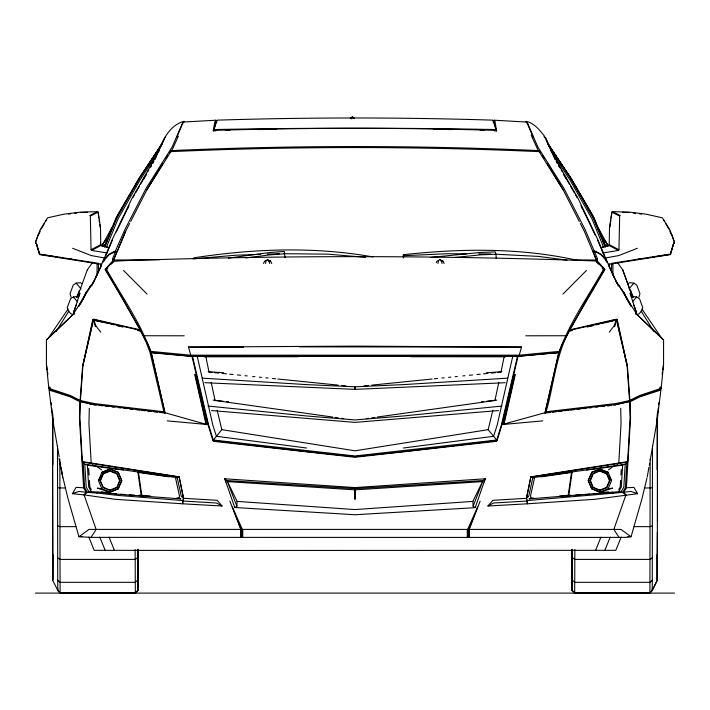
<?xml version="1.0" encoding="UTF-8"?>
<svg xmlns="http://www.w3.org/2000/svg" width="710" height="710" viewBox="0 0 710 710"><rect width="100%" height="100%" fill="white"/><g stroke="black" fill="none" stroke-linecap="round" stroke-linejoin="round"><path stroke-width="1.06" d="M137.935 549.354L137.696 590.383L135.335 592.672L60.093 592.672L57.741 590.383L57.492 445.578M59.835 459.272L60.093 592.672M572.065 549.354L572.304 590.383L574.665 592.672L649.907 592.672L652.259 590.383L652.508 445.578M657.522 414.675L657.291 580.283L652.259 590.383L652.206 588.67M657.495 521.397L657.46 414.729M52.54 414.729L52.709 580.283L57.963 590.809L60.332 593.098L135.566 592.974L137.917 590.667L138.006 549.709M52.895 554.43L52.709 580.283M572.304 590.383L572.5 550.028M574.869 549.576L574.665 592.672M657.105 469.772L657.238 413.797M572.322 549.496L572.082 590.667L574.434 592.974L649.677 593.098L652.037 590.809L657.087 580.691M602.826 252.973L618.508 250.426L618.942 249.725L619.679 216.08L611.842 212.148L609.508 227.448L609.233 244.622L608.754 245.305L602.266 247.089M657.336 532.402L657.105 579.688M94.696 404.904L80.949 401.461L80.434 400.546L82.892 366.191L93.046 320.095L93.622 319.669L140.34 330.354L145.914 341.688L149.97 352.231L163.912 411.782L165.022 413.025L150.99 352.4C140.58 322.651 121.712 296.301 106.18 268.912L113.094 261.324L123.425 260.694C280.92 255.174 438.647 255.325 596.143 261.005L603.828 268.912C588.288 296.292 569.429 322.651 559.019 352.4L544.987 413.025L546.088 411.782C554.004 384.74 555.548 355.266 569.66 330.354L616.386 319.669L616.954 320.095L627.116 366.2L629.575 400.546L629.06 401.461L613.706 405.09M649.907 592.672L650.165 459.272M167.223 420.879L206.548 424.447L195.232 374.569L208.003 424.66L212.911 440.582L213.648 441.345L355 457.275L496.37 441.345L501.482 424.704L517.475 356.367L558.655 352.666L562.861 342.655M59.196 456.725L53.001 421.252L48.742 387.207L50.046 390.34L69.962 396.766L79.777 401.674L79.44 418.012L83.585 487.788L86.247 492.296L84.091 494.897L72.402 493.69L76.085 487.371L83.585 487.788M89.309 408.286L88.936 423.364L91.2 463L179.151 476.845L183.517 498.278L182.55 503.798L115.135 499.299L84.091 494.897L96.143 529.42L90.986 537.381L79.094 536.671L88.981 529.411L621.028 529.411L630.906 536.671L626.184 537.364L588.199 537.434L90.986 537.381M57.741 590.383L57.794 588.67M98.184 271.69L93.924 281.045L73.165 314.406L46.434 339.957L46.434 364.487L48.555 385.636L49.593 388.618L69.979 395.372L80.132 400.44L80.949 401.461L80.478 401.727L79.928 418.11L82.36 461.615L84.792 464.278L88.493 465.156M100.598 265.922L100.669 263.871M285.012 257.641L284.275 251.429L269.56 252.529L228.3 258.12M355.328 487.619L224.786 478.788L226.96 480.546L355 488.666L355 499.21L355 488.666L483.048 480.546L485.223 478.788L354.672 487.619M236.892 506.23L237.131 501.402L226.96 480.546L236.892 506.23L234.761 507.508L224.786 478.788L225.895 481.975M621.516 465.156L625.208 464.287L627.649 461.615L630.072 418.11L629.53 401.727L629.06 401.461L629.885 400.44L640.038 395.372L660.406 388.618L661.445 385.636L663.566 364.487L663.566 339.957L636.843 314.406L616.076 281.045L611.816 271.69M619.022 537.381L613.857 529.42L625.927 494.897L623.762 492.296L626.415 487.788L633.915 487.371L637.598 493.69L594.865 499.299L527.459 503.798L526.492 498.278L530.849 476.845L618.8 463L621.064 423.364L620.691 408.286M620.584 480.466L620.185 487.033L618.721 489.492M620.922 474.999L621.25 469.532M622.643 465.156L621.303 487.033L618.871 491.134L621.259 491.515L625.927 494.897M626.415 487.788L630.56 418.012L630.223 401.674L640.047 396.766L659.963 390.34L661.267 387.207L657.007 421.252L650.245 459.947M80.132 400.44L82.6 366.156L92.859 319.473L93.56 319.154L140.065 329.839L147.139 342.655L151.345 352.666L190.608 356.349L204.728 356.349M183.517 498.278L217.109 500.319L222.088 506.008L182.55 503.798L183.437 497.887L179.151 476.845M594.03 252.911L594.199 251.056L585.2 229.738L563.944 188.425L537.86 147.023L527.539 123.221L525.791 121.57M657.007 421.252L657.637 414.72M657.842 412.537L658.259 408.179M658.569 404.913L658.782 402.739M598.548 264.049L596.577 261.804L597.438 258.697L594.439 251.615C606.074 254.526 610.13 267.936 614.274 277.654L608.665 265.948M565.994 495.944L568.151 495.731L571.532 472.239M568.151 495.731L568.719 495.731L572.224 471.378M662.11 374.347L662.439 372.155M662.758 369.963L663.566 364.487M609.81 227.404L610.893 220.109M611.203 218.023L611.842 212.148L612.499 211.686L629.113 212.077L645.727 214.109L662.341 217.801L670.018 230.12L674.5 242.279L674.189 243.335M599.906 469.132L608.204 472.354L611.532 480.608L608.133 488.791L599.985 492.19L591.767 488.808L588.333 480.608L591.847 472.248L599.906 469.132L608.204 472.354L599.923 470.641L592.877 473.561L589.957 480.608L592.877 487.637L599.923 490.557L606.979 487.637L609.899 480.608L606.979 473.561L599.923 470.641L593.214 473.889L590.418 480.608L593.214 487.309L599.923 490.095L606.651 487.309L609.437 480.608L606.651 473.889L599.923 471.112M403.36 257.765L403.422 254.695C460.861 248.473 519.72 247.55 576.378 260.144M647.263 476.792L648.94 467.322M649.313 465.21L649.685 463.106M215.725 130.809L213.515 130.924L213.24 130.409L214.944 121.454L215.875 120.212L183.863 122.013L182.931 123.274M164.96 412.776L151.345 352.666M265.549 263.49L266.143 260.623M504.215 356.349L500.985 372.12L497.71 372.439M437.919 263.49L438.514 260.623M526.492 498.278L492.9 500.319L487.912 506.008L527.459 503.798L526.572 497.887L530.849 476.845M492.846 410.265L488.169 429.665L496.743 440.005L497.089 440.582L496.37 441.345M494.905 400.644L498.802 382.424M158.898 150.99L159.714 147.183L160.771 145.603L138.548 179.674L116.289 219.053L105.151 246.255M517.475 356.367L512.753 356.358L497.231 424.882L493.592 436.295L403.44 448.01M518.025 356.367L501.997 424.66L497.089 440.582L403.023 451.666L355 456.628L306.986 451.666L212.911 440.582L221.831 429.665L217.162 410.265M532.819 477.67L534.497 477.936L530.547 495.855L530.991 498.172L529.136 498.89L621.259 491.515L623.815 487.202L625.208 464.287L532.819 477.67L528.666 496.467L526.572 497.887M542.777 420.879L503.461 424.447L514.777 374.569L501.997 424.66M545.049 412.776L558.655 352.666M160.957 145.87L161.161 144.982L140.598 176.497M515.291 374.525L504.029 424.039L545.191 412.679L616.484 404.407L629.53 401.727M93.48 320.654L92.859 319.473M82.6 366.156L91.208 330.177M91.714 328.064L92.726 323.831M164.738 412.998L165.031 412.439M647.005 477.848L641.902 498.988L631.083 536.671L627.755 536.671M243.486 347.181L188.478 347.101L355 346.116L521.522 347.101L299.238 346.853M521.522 347.101L518.912 356.207L257.615 356.287M216.656 122.564L216.656 120.789L213.515 130.924L216.443 121.383L217.384 120.141C309.054 117.265 400.955 117.265 492.634 120.141L493.565 121.383L496.494 130.924L494.275 130.809M673.648 243.317L670.311 254.597L673.825 242.927L670.311 254.597L608.292 264.431M660.087 387.19L659.049 389.763L639.178 396.34L629.06 401.461L630.223 401.674M638.973 297.126L639.958 293.736L636.79 285.083L633.852 283.148L629.619 282.678L628.03 283.609M234.761 507.508L355 514.741L472.265 507.845L475.238 507.508L485.223 478.788L484.113 481.975M480.155 501.091L469.132 529.571L469.132 537.514M73.725 312.329L79.928 293.248L78.402 297.117M77.399 297.188L87.321 269.773M76.618 297.428L79.325 290.532M614.532 326.707L616.954 320.095L616.475 320.467M39.077 234.105L40.204 231.034M35.819 243.335L35.5 242.279L39.991 230.12L47.659 217.801L64.273 214.109L80.896 212.077L97.51 211.686L98.157 212.148L100.5 227.44L100.767 244.622L101.246 245.305L107.734 247.089M38.624 233.59L35.5 242.279M473.117 506.23L483.048 480.546L472.878 501.402L473.117 506.23L475.238 507.508M616.386 319.669L613.884 326.147L609.251 332.173M182.461 123.913L176.959 136.906M595.61 550.356L600.926 537.168M118.242 488.808L110.023 492.181L101.867 488.791L98.468 480.608L101.805 472.354L110.077 469.017L118.277 472.407L121.676 480.608L118.242 488.808L110.023 492.181L101.06 492.154L103.074 492.367M621.197 537.106L615.801 550.33L240.867 550.472L94.208 550.33L88.812 537.106M106.393 247.266L117.94 219.053L140.207 179.674L159.413 150.201M604.822 550.339L610.236 537.124M104.352 246.414L116.44 217.012M115.881 254.455L113.467 260.321L125.67 231.265L129.681 223.419M100.571 480.608L103.349 473.889L110.077 471.112L116.804 473.889L119.591 480.608L116.804 487.309L110.077 490.095L103.349 487.309L100.101 480.608L103.03 473.561L110.077 470.641L117.123 473.561L120.043 480.608L117.123 487.637L110.077 490.557L103.03 487.637L100.101 480.608M159.919 148.088L163.859 139.968M104.468 247.018L106.97 241.036M107.805 239.039L111.967 229.064M112.801 227.067L114.053 224.076M114.878 222.079L117.381 216.097M125.67 231.265L117.026 251.873L115.801 251.056L114.39 251.331L109.331 254.144L103.225 260.836L103.979 261.12L102.701 261.706L95.743 277.654L101.335 265.948M164.329 138.681L154.842 159.404M104.92 257.916L103.225 260.836L112.207 239.572L132.007 198.276L155.721 156.963M105.772 255.911L112.562 239.838M114.771 252.503L124.818 229.738L146.065 188.425L172.148 147.023L182.461 123.221L184.218 121.57M103.198 262.052L102.701 261.706L109.162 254.659L115.57 251.615L112.562 258.697L113.431 261.804L111.461 264.049M91.714 286.086L93.924 281.045M118.206 488.835L121.863 480.537L118.162 472.248L110.094 469.132L101.805 472.354L110.077 470.641L110.077 471.112M562.702 343.063L586.291 300.117L603.802 270.12L602.186 268.176M591.847 472.248L588.137 480.537L591.794 488.835M93.072 283.556L95.3 278.639M178.352 136.169L172.637 148.763L146.739 190.058L130.684 221.458M154.691 159.484C160.877 145.204 166.965 126.096 183.863 121.321M127.827 208.332L128.741 206.353M596.577 261.688L597.35 260.02L573.077 259.86M48.653 337.711L68.16 308.885M116.316 231.992L129.007 205.527M89.46 287.781L90.969 285.189M88.741 289.245L89.087 288.544M436.251 262.7L437.032 261.138L439.987 259.7L442.942 261.138L444.114 263.481M263.49 263.481L264.67 261.138L267.608 259.7L270.563 261.138L271.744 263.481M78.881 306.507L85.697 293.159M80.922 303.001L86.354 292.378M46.434 339.957L73.165 314.406M84.872 295.582L82.307 300.516M80.15 304.093L86.718 292.156M115.233 252.254L115.57 251.615M113.431 261.804L113.857 261.005M111.869 227.573L102.728 244.444L106.296 239.03M527.068 123.274L526.137 122.013L494.133 120.212L495.056 121.454L496.494 130.924L493.343 120.789L493.343 122.564M143.455 179.497L146.695 173.781M152.632 163.3L153.715 161.392M132.85 197.708L134.492 194.833M135.592 192.916L139.444 186.215M140.544 184.298L146.588 173.764M147.689 171.847L148.789 169.938M152.641 163.229L153.742 161.312M116.413 217.091L139.275 177.793L162.191 143.873M121.437 209.672L122.546 207.764M129.229 196.297L130.338 194.38M134.234 187.697L135.344 185.78M569.66 330.354L568.905 331.108L572.118 330.363L568.905 331.108L604.982 269.454L597.181 260.836M41.127 229.073L44.393 223.49M45.484 221.626L46.567 219.772M117.931 215.157L134.474 186.854M135.574 184.973L139.435 178.37M193.049 258.919L193.67 257.872C252.911 248.713 313.793 246.326 372.998 256.958M140.34 330.354L141.104 331.108L137.891 330.363L141.104 331.108L106.198 270.12L107.778 268.22M146.739 190.058L159.084 169.628M160.212 167.764L161.889 164.977M165.82 158.481L167.507 155.694M150.129 183.846L151.266 182.008M152.961 179.248L154.097 177.411M155.224 175.574L156.928 172.814M158.623 170.054L159.759 168.217M160.886 166.38L162.59 163.62M635.628 313.944L636.542 312.196L633.48 304.359M56.143 331.384L68.994 310.953M88.661 288.784L90.365 286.121M85.874 292.839L88.129 289.334M98.468 480.608L103.03 473.561L103.349 473.889M147.778 166.14L150.236 162.448M152.694 158.756L154.54 155.987M157.611 151.381L159.448 148.612M101.699 245.784L105.373 240.264M616.653 465.556L617.957 463.63L626.85 462.219L625.403 487.628L622.741 492.403L527.06 500.568M628.998 288.899L633.852 283.148M632.45 301.821L636.657 296.966L639.595 298.91L642.763 307.563L641.778 310.936L638.831 314.006L636.116 314.468M87.294 269.871L92.824 262.167M164.8 138.051L165.732 136.79M101.707 264.431L39.689 254.597L39.556 254.02M104.05 245.722L105.346 244.275M562.941 294.091L586.487 270.43M606.651 473.889L606.979 473.561L611.532 480.608M350.385 118.348L352.311 116.901L354.237 118.348L352.311 116.901L350.385 118.348L351.352 118.854M76.52 304.359L73.458 312.196L74.372 313.944M652.357 580.239L650.005 582.324L574.763 582.324L572.402 580.239M137.5 550.028L137.598 580.239L135.237 582.324L59.995 582.324L57.643 580.239M84.091 494.897L87.259 492.403L96.844 493.024L97.971 492.074L118.428 494.24L180.873 498.89L179.009 498.172L179.461 495.855L175.503 477.936L177.198 477.67L181.334 496.467L183.437 497.887M112.819 260.836L105.018 269.454L122.839 299.185L140.065 329.839M629.885 400.44L627.409 366.156L617.159 319.473L605.594 322.58M608.505 469.869L613.351 466.363L621.853 465.29M101.503 321.878L93.046 320.095L95.468 326.707M137.509 557.767L135.148 559.4L59.915 559.4L57.554 557.767M652.446 557.767L650.085 559.4L574.851 559.4L572.491 557.767M606.802 262.052L607.307 261.706L606.02 261.12L606.775 260.845L597.793 239.572L577.993 198.276L554.279 156.963M544.1 136.373L545.848 138.033L555.318 159.484M592.974 251.873L594.199 251.056L595.619 251.331L600.678 254.144L606.775 260.845L605.08 257.916M81.978 283.609L80.39 282.678L76.156 283.139L73.219 285.083L70.05 293.736L71.035 297.126M77.585 296.496L73.343 296.966L70.645 298.617L67.237 307.563L68.231 310.936L71.169 314.006L73.893 314.468M487.912 506.008L493.592 503.008L526.98 501.038M107.183 252.973L91.501 250.426L91.057 249.725L100.767 244.622M91.501 250.426L101.246 245.305M89.788 215.529L97.51 211.686M169.752 151.976L170.542 151.638M591.732 472.407L599.923 469.017M652.499 525.675L650.138 526.642L634.119 526.642M637.349 248.278L618.738 255.582L604.973 258.058M269.09 261.653L270.563 261.138L269.09 260.623L269.685 263.49M72.402 493.69L78.987 491.409L86.247 492.296M591.767 488.808L599.985 492.19L612.606 488.134L608.133 488.791M602.382 247.524L608.807 245.767M629.575 400.546L615.668 403.564L546.088 411.782M587.25 326.848L593.72 325.34M587.099 326.866L593.516 325.375M595.654 324.869L599.932 323.875M602.071 323.378L606.358 322.375M608.497 321.878L615.987 320.13M569.935 329.839L616.449 319.154L617.159 319.473M80.478 401.727L93.525 404.407L164.818 412.679L206.548 424.447M79.777 401.674L80.949 401.461L70.822 396.34L50.96 389.763L49.913 387.19M503.461 424.447L505.041 424.189M611.195 263.41L670.542 254.029M617.957 463.63L530.876 477.058M488.169 429.665L355 450.806L221.831 429.665M618.8 463L627.649 461.615M652.667 257.038L654.78 256.718M656.901 256.399L670.666 254.313M602.222 468.032L613.351 466.363M601.21 468.183L591.971 469.399M204.968 424.189L205.971 424.039L194.726 374.525M615.304 404.904L616.04 404.798M540.976 476.845L571.372 472.487M366.28 418.616L368.463 418.305M371.747 417.844L375.031 417.382M377.223 417.072L494.941 400.467M638.459 259.035L640.66 258.724M648.345 257.659L650.546 257.357M454.506 257.508L481.256 254.783L495.979 254.278L496.184 258.156M68.435 214.074L70.538 213.816M74.736 213.302L76.84 213.044M623.762 492.296L631.021 491.409L637.598 493.69M546.07 412.9L550.401 412.404M552.566 412.146L556.25 411.729M558.442 411.472L562.311 411.019M564.477 410.77L568.808 410.265M570.529 410.069L574.221 409.643M577.123 409.306L580.718 408.889M582.883 408.64L586.132 408.259M589.202 407.904L591.545 407.638M595.797 407.141L598.042 406.883M604.396 406.155L601.29 406.502L604.529 406.138M607.503 405.8L610.609 405.445M607.76 405.765L610.99 405.401M496.743 440.005L355 455.98L213.266 440.005L208.527 424.704L192.525 356.367M492.891 441.079L496.379 440.688M237.131 501.402L355 509.558L472.878 501.402M481.469 401.771L483.67 401.532M486.971 401.177L496.885 400.12M593.622 493.769L596.764 493.441M599.897 493.113L602.914 492.793M606.935 492.367L608.949 492.154L599.985 492.19M430.863 257.419L480.537 252.432L495.269 251.926L495.979 254.278M432.124 379.033L371.8 385.122M434.307 378.812L437.591 378.474M441.975 378.031L444.167 377.809M448.542 377.365L450.735 377.143M455.119 376.699L457.302 376.477M364.115 385.894L368.508 385.45M586.487 469.949L589.779 469.621M245.722 257.978L269.463 254.908L284.177 253.807M462.778 375.918L464.961 375.705M469.328 375.27L472.603 374.942M476.969 374.507L480.244 374.179M483.519 373.859L487.885 373.424M491.16 373.096L495.527 372.661M559.01 351.406L519.436 355.177L190.573 355.177L151.008 351.406M518.912 356.207L559.019 352.4L548.058 353.438M501.917 406.058L403.44 415.971L355 419.947L306.569 415.971L208.083 406.058M194.132 258.822L235.427 255.236L260.677 254.34M652.517 487.832L644.831 488.036M498.464 410.566L355 422.388L211.544 410.566M530.973 498.092L533.183 497.923M559.658 495.953L570.689 495.136M568.719 495.731L570.902 495.571M575.269 495.252L580.718 494.852M585.084 494.533L589.442 494.213M482.525 481.62L355.39 489.838M486.35 372.75L501.846 371.729M225.673 130.258L230.102 130.019M507.739 378.146L403.342 384.616L355 386.808L306.658 384.616L202.261 378.146M213.24 130.409C307.687 127.631 402.321 127.631 496.769 130.409M403.245 255.715L446.839 253.736L466.683 253.834M505.209 382.708L355.027 389.373L204.799 382.708M171.039 150.609C293.576 145.213 416.424 145.195 538.961 150.618M169.947 151.665C293.212 146.207 416.788 146.207 540.053 151.665M267.271 254.109L279.341 253.683M518.611 356.207L519.17 356.189M81.038 212.53L87.507 212.361M214.26 129.54C308.078 127.764 401.922 127.764 495.74 129.54M257.641 129.584L276.376 129.282M160.105 259.718L112.65 260.02L113.422 261.688M525.808 335.794L565.595 335.741M351.352 117.824L353.269 117.824M147.005 342.38L150.99 352.4L191.096 356.207L409.661 356.145M204.187 356.802L298.156 356.739M505.813 356.802L410.762 356.739M119.591 480.608L120.043 480.608M589.957 480.608L590.418 480.608M609.437 480.608L609.899 480.608M65.169 488.036L57.483 487.832M139.098 495.571L144.006 495.944M75.881 526.642L59.862 526.642L57.501 525.675M82.245 536.671L78.916 536.671L68.098 498.988L62.995 477.848M35.5 593.098L674.5 593.098M144.405 335.741L184.192 335.794M505.28 356.349L512.753 356.358M478.806 253.896L490.929 253.958M283.743 253.718L327.745 254.144L365.57 257.348M433.624 129.282L452.359 129.584M622.51 212.361L628.971 212.53M190.839 356.189L191.389 356.207M495.269 254.18L538.73 256.416L566.962 260.153M479.898 130.019L484.327 130.258M354.938 489.856L227.475 481.62M183.029 501.038L216.408 503.008L222.088 506.008M97.971 492.074L88.75 491.515L87.259 492.403L84.605 487.628L83.159 462.219L179.133 477.058M208.172 371.729L223.668 372.75M120.567 494.213L124.924 494.533M129.282 494.852L134.74 495.252M139.32 495.136L150.343 495.953M176.817 497.923L179.026 498.092M182.94 500.568L118.091 495.42L96.844 493.024M150.99 352.4L161.951 353.438M212.299 372.439L209.024 372.12L205.793 356.349M214.482 372.661L218.849 373.096M222.123 373.424L226.49 373.859M229.765 374.179L233.04 374.507M237.406 374.942L240.681 375.27M245.048 375.705L247.231 375.918M338.208 385.122L277.894 379.033M341.501 385.45L345.885 385.894M118.037 469.399L108.79 468.183M120.23 469.621L123.522 469.949M252.707 376.477L254.89 376.699M259.274 377.143L261.466 377.365M265.842 377.809L268.034 378.031M272.418 378.474L275.702 378.812M113.245 493.441L116.378 493.769M107.086 492.793L110.103 493.113M213.124 400.12L223.038 401.177M226.339 401.532L228.54 401.771M632.424 296.496L636.657 296.966M213.266 440.005L213.63 440.688L217.118 441.079M96.294 405.09L89.549 403.848M99.01 405.401L102.506 405.8M105.612 406.155L108.719 406.502M111.967 406.883L114.212 407.141M118.463 407.638L120.798 407.904M123.877 408.259L127.126 408.64M129.291 408.889L132.885 409.306M135.787 409.643L139.471 410.069M141.201 410.265L145.532 410.77M147.698 411.019L151.558 411.472M153.75 411.729L157.442 412.146M159.608 412.404L163.939 412.9M163.912 411.782L94.35 403.564L80.434 400.546M633.169 213.044L635.272 213.302M639.47 213.816L641.574 214.074M88.155 465.29L107.778 468.032M306.569 448.01L216.408 436.295L212.769 424.882L197.247 356.358M59.462 257.357L61.663 257.659M69.349 258.724L71.541 259.035M215.068 400.467L332.777 417.072M334.969 417.382L338.253 417.844M341.537 418.305L343.72 418.616M177.198 477.67L84.792 464.278L86.194 487.202L88.75 491.515L91.146 491.134L88.706 487.033L87.365 465.156M138.627 472.487L169.024 476.845M101.867 488.791L97.403 488.134L110.023 492.181M39.334 254.313L53.108 256.399M55.229 256.718L57.341 257.038M82.36 461.615L91.2 463M39.458 254.029L39.689 254.597L36.183 242.927L39.458 254.029L98.814 263.41M105.036 258.058L91.27 255.573L72.651 248.278M93.622 320.077L104.414 322.58M116.28 325.34L122.759 326.848M103.651 322.375L107.929 323.378M110.068 323.875L114.346 324.869M116.493 325.375L122.91 326.866M101.193 245.767L107.627 247.524M526.137 121.321C534.231 123.087 539.573 130.001 544.446 136.142M442.942 261.138L441.46 260.623L442.046 263.49M539.467 151.638L540.248 151.976M612.499 211.686L620.221 215.529M594.439 251.615L595.228 252.503M609.233 244.622L618.942 249.725M608.754 245.305L618.508 250.426M96.649 466.363L101.512 469.869M619.031 285.189L620.54 287.781M612.038 492.074L613.165 493.024M630.675 290.532L633.382 297.428M636.843 314.406L663.566 339.957M123.531 270.43L147.068 294.091M73.343 296.966L77.559 301.821M76.156 283.139L81.011 288.899M604.654 244.275L605.949 245.722M544.978 412.439L545.262 412.998M94.013 320.13L93.622 319.669L96.125 326.147L100.767 332.173M267.608 259.7L268.602 261.005M439.987 259.7L440.972 261.005M544.277 136.79L545.2 138.051M617.185 262.167L622.723 269.871L632.521 296.984M546.141 139.968L550.09 148.088M641.849 308.885L661.347 337.711M92.043 463.63L93.347 465.556M549.229 145.603L550.294 147.183L551.111 150.99M550.561 148.612L552.398 151.381M555.477 155.987L557.314 158.756M559.773 162.448L562.231 166.14M604.627 240.264L608.301 245.784M603.713 239.03L607.281 244.444L598.139 227.573M550.587 150.201L569.81 179.674L592.069 219.053L603.615 247.266M621.88 289.334L624.134 292.839M623.282 292.156L629.85 304.093M641.023 310.953L653.866 331.384M579.316 221.458L563.27 190.058L537.364 148.763L531.213 135.193M547.41 163.62L549.114 166.38M550.241 168.217L551.377 170.054M553.072 172.814L554.776 175.574M555.903 177.411L557.039 179.248M558.734 182.008L559.87 183.846M542.493 155.694L544.179 158.481M548.111 164.977L549.797 167.764M550.916 169.628L552.602 172.415M553.729 174.269L563.27 190.058M91.288 489.492L89.824 487.033L89.424 480.466M663.433 219.78L664.524 221.635M665.616 223.499L668.882 229.073M570.574 178.37L574.434 184.973M575.535 186.854L592.078 215.157M574.665 185.78L575.774 187.697M579.671 194.38L580.78 196.297M587.454 207.764L588.563 209.672M555.167 159.404L545.67 138.681M556.267 161.312L557.368 163.229M560.119 168.021L558.468 165.146L559.533 167.107M561.22 169.938L562.32 171.847M563.42 173.764L569.464 184.298M570.565 186.215L574.417 192.916M575.517 194.833L577.168 197.708M556.294 161.392L557.377 163.3M563.314 173.781L566.553 179.497M596.143 261.005L596.577 261.804M627.702 300.516L625.128 295.582M624.303 293.168L631.128 306.507M629.087 303.001L623.655 292.378M580.318 223.419L584.33 231.265L596.533 260.321L594.119 254.455M191.096 356.207L188.478 347.101M620.913 288.544L621.259 289.245M581.002 205.527L595.087 234.939M594.199 251.056L594.767 252.254M581.259 206.353L582.173 208.332M533.05 136.906L527.539 123.913M614.718 278.639L616.937 283.556M616.076 281.045L618.295 286.086M597.438 239.838L604.228 255.911M592.628 216.097L597.208 227.067M598.042 229.064L602.204 239.039M603.038 241.036L605.541 247.018M605.657 246.414L593.596 217.091L570.778 177.855L547.818 143.873L570.778 177.855L593.569 217.012L605.63 246.334M604.849 246.255L593.711 219.053L571.452 179.674L548.857 144.982L549.052 145.87M99.773 537.124L105.178 550.339M109.074 537.168L114.39 550.356M631.607 297.117L630.081 293.248L636.293 312.329M671.385 233.59L674.5 242.279M669.805 231.034L670.932 234.105M622.688 269.773L632.601 297.188M229.854 501.091L240.867 529.571L240.867 537.514M36.361 243.317L39.263 253.044M617.283 323.831L618.295 328.064M618.8 330.177L627.409 366.156M208.003 424.66L191.975 356.367M211.207 382.424L215.103 400.644M59.019 458.243L62.826 477.848M60.323 463.106L60.696 465.21M61.06 467.322L62.737 476.792M98.805 218.023L98.157 212.148L90.33 216.08L91.057 249.725M99.116 220.109L99.427 222.195M99.737 224.28L100.199 227.404M46.434 364.487L47.242 369.963M47.561 372.155L47.889 374.347M138.468 472.239L141.849 495.731M137.775 471.378L141.281 495.731M51.226 402.739L51.431 404.913M51.75 408.179L52.167 412.537M52.371 414.72L53.001 421.252M115.801 251.056L115.978 252.911M88.688 468.44L89.087 474.999M403.422 254.695L403.582 257.774M609.34 263.871L609.411 265.922M657.291 580.283L657.105 554.43M100.465 242.873L100.5 245.083M213.63 440.688L213.648 441.345M137.917 590.667L137.687 549.496M52.895 579.688L52.487 414.675M137.598 580.239L137.696 590.383M135.335 592.672L135.131 549.576M572.082 590.667L572.003 549.709M52.762 413.797L52.895 464.375M612.925 263.57L612.925 274.992M611.576 263.57L611.576 269.818M599.923 490.095L599.923 490.557M494.133 120.212L494.133 121.987M468.804 537.514L468.804 529.571L477.573 507.029L467.606 529.571L467.606 537.514M467.269 529.571L467.269 537.514M242.731 529.571L242.731 537.514M242.403 537.514L242.403 529.571L232.427 507.029L241.196 529.571L241.196 537.514M215.875 120.212L215.875 121.987M110.077 490.095L110.077 490.557M98.433 263.57L98.433 269.818M97.075 263.57L97.075 274.992M355 387.03L355.027 389.373L355 387.03M151.558 165.199L150.476 167.107L151.541 165.146"/></g></svg>
